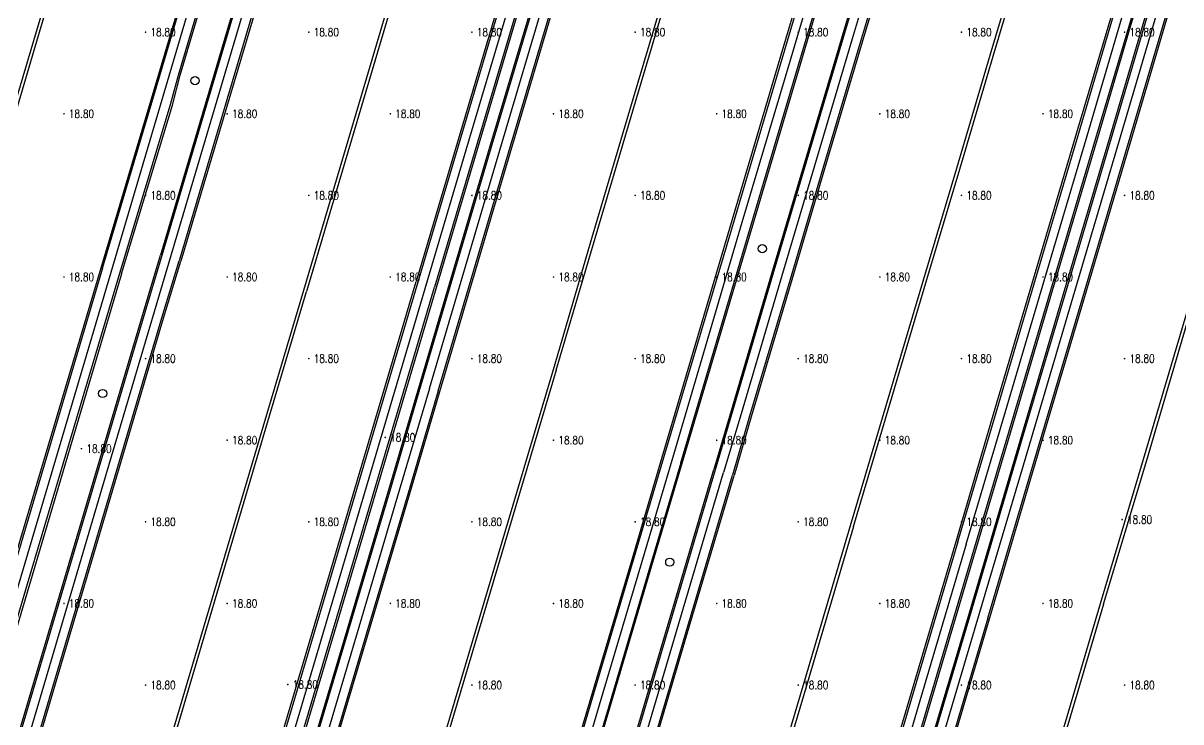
# Model space of a CAD drawing. Extents: x 404846 to 408477, y 3390929 to 3392894.
# Drawn here: x 406546.3 to 406688.3, y 3391679.9 to 3391765.5 of the extents above; entities that cross this region are included whole.
import ezdxf
from ezdxf.enums import TextEntityAlignment as Align

# ---------------------------------------------------------------- set-up
doc = ezdxf.new("R2010")
doc.units = 0
doc.header["$LTSCALE"] = 0.5
doc.layers.get('0').update_dxf_attribs({"linetype": 'CONTINUOUS'})
for name, color, linetype in [('3221', 6, 'CONTINUOUS'), ('GCD', 1, 'CONTINUOUS'), ('GXYZ', 2, 'CONTINUOUS'), ('SXSS', 5, 'CONTINUOUS'), ('ZBTZ', 3, 'CONTINUOUS')]:
    doc.layers.add(name, color=color, linetype=linetype)
doc.styles.add('HZ', font='rs.shx', dxfattribs={"width": 0.8, "bigfont": 'hztxt.shx'})
doc.linetypes.add('1161', pattern='A,0,[149,AAA.SHX,S=0.15,R=0,X=0,Y=0],-1.6', length=1.6)

# ---------------------------------------------------------------- blocks, each defined once
blk = doc.blocks.new('GC200')
at = {"linetype": 'Continuous', "const_width": 0.2, "flags": 128}
blk.add_lwpolyline([(-0.1, 0, 1), (0.1, 0, 1)], format="xyb", close=True, dxfattribs=at)
blk = doc.blocks.new('gc188')
blk.add_circle((0, 0), 1)

msp = doc.modelspace()

# ---------------------------------------------------------------- linework, layer by layer
at = {"layer": '3221', "color": 6}
for points in [[(406645.293, 3391900.624, 18.808), (406637.159, 3391873.145, 18.808), (406626.682, 3391837.784, 19.062), (406615.764, 3391800.951, 19.032), (406606.409, 3391769.444, 18.846), (406600.955, 3391751.015, 18.823), (406593.342, 3391725.339, 18.907), (406565.6, 3391631.59, 19.062), (406555.872, 3391598.808, 18.864), (406526.153, 3391607.627, 18.864), (406535.878, 3391640.397, 19.062), (406556.524, 3391710.171, 18.947)], [(406596.157, 3391720.734, 19.119), (406604.774, 3391749.915, 18.864), (406610.63, 3391769.641, 18.738), (406615.924, 3391787.48, 18.868), (406619.382, 3391799.168, 18.877), (406623.172, 3391811.895, 18.955), (406626.648, 3391823.598, 19.034), (406629.668, 3391833.857, 18.967), (406633.457, 3391846.691, 18.911), (406636.822, 3391858.036, 18.87), (406640.883, 3391871.686, 18.836), (406644.461, 3391883.832, 18.763), (406647.717, 3391894.768, 18.817)], [(406603.578, 3391891.659, 18.743), (406598.454, 3391874.481, 18.914), (406587.656, 3391838.065, 19.277), (406568.79, 3391774.496, 18.828), (406556.777, 3391733.826, 18.89)], [(406625.884, 3391711.944, 19.119), (406634.498, 3391741.114, 18.864), (406640.348, 3391760.82, 18.738), (406645.646, 3391778.673, 18.868), (406649.1, 3391790.347, 18.877), (406652.885, 3391803.058, 18.955), (406656.375, 3391814.807, 19.034), (406659.403, 3391825.091, 18.967), (406663.183, 3391837.895, 18.911), (406666.538, 3391849.208, 18.87), (406670.608, 3391862.886, 18.836), (406674.185, 3391875.03, 18.763), (406677.428, 3391885.923, 18.817)], [(406682.497, 3391880.124, 18.81), (406678.666, 3391867.229, 18.76), (406673.563, 3391850.016, 18.807), (406667.978, 3391831.141, 18.978), (406664.7, 3391819.993, 19.056), (406661.631, 3391809.693, 19.056), (406658.458, 3391798.984, 19.034), (406654.961, 3391787.215, 18.959), (406652.932, 3391780.358, 18.929), (406650.767, 3391772.989, 18.827), (406647.953, 3391763.546, 18.814), (406643.337, 3391747.997, 18.814), (406639.308, 3391734.399, 18.827), (406634.339, 3391717.621, 18.948), (406632.207, 3391710.433, 19.036)], [(406661.93, 3391701.627, 19.036), (406666.418, 3391716.779, 18.94), (406671.243, 3391733.098, 18.838), (406676.776, 3391751.697, 18.842), (406681.033, 3391766.135, 18.847), (406685.139, 3391779.923, 18.904), (406688.761, 3391792.194, 18.96), (406692.099, 3391803.428, 18.96), (406696.221, 3391817.386, 18.96), (406700.387, 3391831.365, 18.918), (406704.112, 3391843.946, 18.937), (406708.169, 3391857.594, 19.023), (406712.969, 3391873.825, 19.096)], [(406663.5, 3391692.901, 18.843), (406669.723, 3391713.954, 18.914), (406675.071, 3391731.955, 18.806), (406680.734, 3391751.135, 18.747), (406685.643, 3391767.772, 18.655), (406690.383, 3391783.769, 18.669), (406697.777, 3391808.704, 18.649), (406701.265, 3391820.491, 18.679), (406710.337, 3391851.076, 18.852), (406714.463, 3391864.901, 19)], [(406556.524, 3391710.171, 18.947), (406576.688, 3391778.255, 18.846)], [(406556.777, 3391733.826, 18.89), (406548.275, 3391705.099, 18.792), (406519.946, 3391609.557, 18.792), (406490.225, 3391618.369, 18.792), (406518.551, 3391713.904, 18.792), (406527.051, 3391742.624, 18.89)], [(406596.157, 3391720.734, 19.119), (406592.455, 3391708.214, 19.092), (406587.288, 3391690.765, 19.104), (406583.741, 3391678.81, 19.145), (406580.385, 3391667.438, 19.283), (406578.467, 3391661.004, 19.277), (406577.677, 3391658.357, 19.274), (406574.16, 3391646.503, 19.269), (406571.693, 3391638.175, 19.252), (406568.835, 3391628.54, 19.174), (406563.24, 3391609.709, 19.003), (406559.681, 3391597.733, 19.014), (406589.396, 3391588.9, 19.014), (406592.956, 3391600.878, 19.003), (406598.554, 3391619.718, 19.174), (406601.415, 3391629.366, 19.252), (406603.881, 3391637.691, 19.269), (406607.389, 3391649.515, 19.274), (406608.174, 3391652.144, 19.277), (406610.105, 3391658.623, 19.283), (406613.467, 3391670.014, 19.145), (406617.01, 3391681.956, 19.104), (406622.181, 3391699.418, 19.092), (406625.884, 3391711.944, 19.119)], [(406661.93, 3391701.627, 19.036), (406656.447, 3391683.122, 18.884), (406651.91, 3391667.744, 18.89), (406648.203, 3391655.293, 18.916), (406645.008, 3391644.501, 18.911), (406641.603, 3391633.073, 18.958), (406638.878, 3391623.823, 18.885), (406634.796, 3391610.139, 18.796), (406629.745, 3391593.077, 18.72), (406625.326, 3391578.179, 18.658), (406595.606, 3391586.995, 18.658), (406600.022, 3391601.885, 18.72), (406605.081, 3391618.97, 18.796), (406609.157, 3391632.634, 18.885), (406611.88, 3391641.879, 18.958), (406615.291, 3391653.327, 18.911), (406618.485, 3391664.116, 18.916), (406622.188, 3391676.553, 18.89), (406626.719, 3391691.912, 18.884), (406632.207, 3391710.433, 19.036)], [(406693.219, 3391684.081, 18.843), (406687.072, 3391663.37, 18.802), (406681.57, 3391644.802, 18.963), (406677.709, 3391631.743, 19.066), (406673.498, 3391617.535, 19.085), (406670.806, 3391608.515, 19.072), (406669.35, 3391603.53, 19.057), (406665.766, 3391591.459, 18.929), (406662.282, 3391579.73, 18.921), (406658.905, 3391568.29, 18.805), (406629.174, 3391577.067, 18.805), (406632.558, 3391588.532, 18.921), (406636.049, 3391600.284, 18.929), (406639.613, 3391612.287, 19.057), (406641.075, 3391617.295, 19.072), (406643.785, 3391626.372, 19.085), (406647.984, 3391640.542, 19.066), (406651.845, 3391653.601, 18.963), (406657.352, 3391672.184, 18.802), (406663.5, 3391692.901, 18.843)]]:
    msp.add_polyline3d(points, dxfattribs=at)
at = {"layer": 'SXSS', "linetype": 'Continuous', "flags": 128}
for points, elevation in [([(406611.347, 3391723.049), (406616.092, 3391739.248), (406621.045, 3391755.938), (406624.495, 3391767.582), (406627.325, 3391777.179), (406630.848, 3391789.098), (406633.047, 3391796.559), (406635.915, 3391806.211), (406638.49, 3391814.976), (406640.874, 3391822.916), (406643.442, 3391831.621), (406645.912, 3391839.965), (406648.748, 3391849.561), (406652.286, 3391861.292), (406655.309, 3391871.67), (406658.307, 3391881.689), (406661.239, 3391891.622)], 18.717), ([(406611.689, 3391722.948), (406616.474, 3391739.135), (406621.426, 3391755.825), (406624.877, 3391767.469), (406627.707, 3391777.066), (406631.23, 3391788.986), (406633.429, 3391796.446), (406636.297, 3391806.099), (406638.872, 3391814.862), (406641.255, 3391822.802), (406643.824, 3391831.509), (406646.294, 3391839.852), (406649.13, 3391849.447), (406652.668, 3391861.179), (406655.691, 3391871.557), (406658.689, 3391881.576), (406661.621, 3391891.509)], 18.717), ([(406647.765, 3391703.911), (406651.691, 3391717.131), (406656.755, 3391734.169), (406660.775, 3391747.722), (406664.869, 3391761.549), (406667.647, 3391770.914), (406672.012, 3391785.714), (406675.871, 3391798.764), (406679.027, 3391809.439), (406683.451, 3391824.415), (406687.6, 3391838.349), (406694.058, 3391859.964), (406698.167, 3391874.016)], 18.775), ([(406648.143, 3391703.799), (406652.068, 3391717.02), (406657.132, 3391734.057), (406661.152, 3391747.61), (406665.246, 3391761.438), (406668.024, 3391770.803), (406672.389, 3391785.603), (406676.248, 3391798.653), (406679.404, 3391809.328), (406683.828, 3391824.303), (406687.977, 3391838.237), (406694.434, 3391859.851), (406698.565, 3391873.893)], 18.774), ([(406678.414, 3391694.377), (406683.664, 3391712.059), (406688.442, 3391728.187), (406693.494, 3391745.17), (406699.315, 3391764.924), (406705.699, 3391786.417), (406711.515, 3391805.966), (406715.751, 3391820.241), (406719.602, 3391833.283), (406723.284, 3391845.722), (406730, 3391868.437)], 18.892), ([(406678.758, 3391694.275), (406684.063, 3391711.941), (406688.84, 3391728.069), (406693.893, 3391745.052), (406699.713, 3391764.806), (406706.097, 3391786.299), (406711.913, 3391805.848), (406716.15, 3391820.123), (406720, 3391833.165), (406723.682, 3391845.604), (406730.398, 3391868.319)], 18.892), ([(406607.698, 3391823.768), (406580.708, 3391732.713)], 18.828), ([(406608.092, 3391823.65), (406581.083, 3391732.601)], 18.828), ([(406537.244, 3391728.36), (406547.317, 3391762.246), (406563.141, 3391815.572), (406563.49, 3391815.468), (406547.666, 3391762.142), (406537.635, 3391728.244)], 19.115), ([(406580.708, 3391732.713), (406575.724, 3391715.988), (406560.786, 3391665.545), (406553.987, 3391642.465), (406554.363, 3391642.355), (406561.162, 3391665.434), (406576.1, 3391715.877), (406581.083, 3391732.601)], 18.761), ([(406611.689, 3391722.948), (406608.555, 3391712.386), (406603.604, 3391695.764), (406598.211, 3391677.638), (406593.019, 3391660.022), (406589.296, 3391647.464), (406585.1, 3391633.245), (406584.758, 3391633.346), (406588.954, 3391647.565), (406592.677, 3391660.123), (406597.869, 3391677.739), (406603.262, 3391695.866), (406608.213, 3391712.488), (406611.347, 3391723.049)], 18.967), ([(406648.143, 3391703.799), (406642.452, 3391684.576), (406634.701, 3391658.458), (406630.454, 3391644.185), (406623.805, 3391621.801), (406623.445, 3391621.905), (406630.076, 3391644.297), (406634.323, 3391658.57), (406642.074, 3391684.688), (406647.765, 3391703.911)], 18.673), ([(406678.758, 3391694.275), (406675.609, 3391683.618), (406671.704, 3391670.447), (406668.286, 3391658.856), (406664.997, 3391647.743), (406662.6, 3391639.694), (406660.014, 3391630.939), (406657.393, 3391622.093), (406654.583, 3391612.625), (406654.238, 3391612.727), (406657.048, 3391622.195), (406659.669, 3391631.041), (406662.255, 3391639.796), (406664.652, 3391647.845), (406667.941, 3391658.958), (406671.36, 3391670.549), (406675.265, 3391683.72), (406678.414, 3391694.377)], 18.969)]:
    msp.add_lwpolyline(points, dxfattribs=dict(at, elevation=elevation))
at = {"layer": 'ZBTZ', "linetype": '1161', "flags": 128}
for points, elevation in [([(406624.683, 3391712.299), (406633.295, 3391741.471), (406639.145, 3391761.178), (406644.443, 3391779.029), (406647.897, 3391790.704), (406651.682, 3391803.416), (406655.171, 3391815.163), (406658.199, 3391825.446), (406661.979, 3391838.251), (406665.335, 3391849.566), (406669.405, 3391863.243), (406672.981, 3391875.386), (406676.225, 3391886.281)], 18.894), ([(406624.865, 3391712.245), (406633.525, 3391741.402), (406639.375, 3391761.109), (406644.673, 3391778.961), (406648.127, 3391790.636), (406651.913, 3391803.347), (406655.402, 3391815.095), (406658.43, 3391825.378), (406662.21, 3391838.183), (406665.565, 3391849.497), (406669.635, 3391863.174), (406673.212, 3391875.318), (406676.455, 3391886.213)], 18.894), ([(406626.955, 3391711.627), (406635.588, 3391740.792), (406641.438, 3391760.497), (406646.736, 3391778.35), (406650.19, 3391790.024), (406653.975, 3391802.734), (406657.465, 3391814.485), (406660.493, 3391824.77), (406664.272, 3391837.572), (406667.628, 3391848.884), (406671.698, 3391862.564), (406675.274, 3391874.707), (406678.517, 3391885.599)], 18.894), ([(406627.129, 3391711.576), (406635.77, 3391740.738), (406641.62, 3391760.443), (406646.918, 3391778.296), (406650.372, 3391789.97), (406654.157, 3391802.68), (406657.647, 3391814.431), (406660.676, 3391824.716), (406664.455, 3391837.518), (406667.81, 3391848.83), (406671.88, 3391862.51), (406675.457, 3391874.653), (406678.699, 3391885.545)], 18.894), ([(406681.281, 3391880.485), (406677.449, 3391867.59), (406672.347, 3391850.377), (406666.76, 3391831.5), (406663.483, 3391820.353), (406660.415, 3391810.054), (406657.241, 3391799.345), (406653.744, 3391787.576), (406651.715, 3391780.717), (406649.55, 3391773.35), (406646.736, 3391763.908), (406642.12, 3391748.358), (406638.091, 3391734.759), (406633.123, 3391717.981), (406631.011, 3391710.788)], 18.91), ([(406681.438, 3391880.439), (406677.607, 3391867.543), (406672.504, 3391850.33), (406666.918, 3391831.453), (406663.641, 3391820.307), (406660.573, 3391810.007), (406657.399, 3391799.298), (406653.902, 3391787.529), (406651.873, 3391780.671), (406649.708, 3391773.303), (406646.894, 3391763.861), (406642.278, 3391748.311), (406638.248, 3391734.712), (406633.28, 3391717.934), (406631.165, 3391710.742)], 18.91), ([(406683.538, 3391879.815), (406679.707, 3391866.92), (406674.604, 3391849.708), (406669.019, 3391830.834), (406665.741, 3391819.685), (406662.672, 3391809.383), (406659.499, 3391798.675), (406656.002, 3391786.906), (406653.974, 3391780.051), (406651.808, 3391772.681), (406648.993, 3391763.237), (406644.378, 3391747.688), (406640.349, 3391734.09), (406635.38, 3391717.312), (406633.294, 3391710.111)], 18.91), ([(406683.75, 3391879.752), (406679.919, 3391866.857), (406674.816, 3391849.645), (406669.231, 3391830.771), (406665.953, 3391819.622), (406662.884, 3391809.32), (406659.711, 3391798.612), (406656.213, 3391786.843), (406654.186, 3391779.989), (406652.02, 3391772.619), (406649.205, 3391763.174), (406644.59, 3391747.625), (406640.56, 3391734.027), (406635.592, 3391717.249), (406633.48, 3391710.056)], 18.91), ([(406660.707, 3391701.989), (406665.159, 3391717.151), (406669.985, 3391733.471), (406675.517, 3391752.07), (406679.774, 3391766.508), (406683.88, 3391780.296), (406687.502, 3391792.566), (406690.84, 3391803.801), (406694.963, 3391817.76), (406699.129, 3391831.739), (406702.853, 3391844.32), (406706.91, 3391857.968), (406711.71, 3391874.197)], 18.943), ([(406660.914, 3391701.928), (406665.392, 3391717.083), (406670.217, 3391733.402), (406675.75, 3391752.001), (406680.007, 3391766.439), (406684.113, 3391780.227), (406687.735, 3391792.498), (406691.072, 3391803.732), (406695.195, 3391817.691), (406699.361, 3391831.67), (406703.086, 3391844.251), (406707.143, 3391857.899), (406711.942, 3391874.128)], 18.943), ([(406663.019, 3391701.304), (406667.488, 3391716.462), (406672.313, 3391732.781), (406677.846, 3391751.38), (406682.103, 3391765.818), (406686.209, 3391779.605), (406689.831, 3391791.877), (406693.169, 3391803.111), (406697.291, 3391817.069), (406701.457, 3391831.047), (406705.182, 3391843.629), (406709.239, 3391857.277), (406714.039, 3391873.508)], 18.943), ([(406663.203, 3391701.25), (406667.68, 3391716.405), (406672.505, 3391732.724), (406678.038, 3391751.323), (406682.295, 3391765.761), (406686.401, 3391779.549), (406690.023, 3391791.82), (406693.36, 3391803.054), (406697.483, 3391817.012), (406701.649, 3391830.99), (406705.374, 3391843.572), (406709.431, 3391857.22), (406714.23, 3391873.452)], 18.943), ([(406662.335, 3391693.247), (406668.537, 3391714.305), (406673.886, 3391732.307), (406679.548, 3391751.485), (406684.457, 3391768.122), (406689.197, 3391784.12), (406696.591, 3391809.055), (406700.079, 3391820.842), (406709.152, 3391851.429), (406713.278, 3391865.255)], 18.781), ([(406662.49, 3391693.201), (406668.721, 3391714.251), (406674.069, 3391732.252), (406679.732, 3391751.43), (406684.641, 3391768.068), (406689.381, 3391784.066), (406696.775, 3391809.001), (406700.263, 3391820.788), (406709.336, 3391851.374), (406713.462, 3391865.2)], 18.781), ([(406664.607, 3391692.573), (406670.815, 3391713.63), (406676.163, 3391731.632), (406681.826, 3391750.812), (406686.735, 3391767.449), (406691.474, 3391783.445), (406698.869, 3391808.381), (406702.357, 3391820.167), (406711.429, 3391850.752), (406715.554, 3391864.575)], 18.781), ([(406664.81, 3391692.513), (406671.012, 3391713.572), (406676.361, 3391731.573), (406682.024, 3391750.754), (406686.932, 3391767.391), (406691.672, 3391783.387), (406699.066, 3391808.322), (406702.554, 3391820.109), (406711.626, 3391850.693), (406715.752, 3391864.516)], 18.781), ([(406555.902, 3391735.515), (406562.071, 3391756.195), (406577.075, 3391806.708), (406586.766, 3391839.416)], 18.909), ([(406556.093, 3391735.458), (406562.248, 3391756.159), (406577.242, 3391806.659), (406586.933, 3391839.367)], 18.909), ([(406558.185, 3391734.838), (406564.418, 3391755.496), (406565.371, 3391759.1), (406579.294, 3391806.084), (406588.985, 3391838.762)], 18.931), ([(406558.407, 3391734.772), (406564.646, 3391755.428), (406565.578, 3391759.11), (406579.522, 3391806.016), (406589.212, 3391838.694)], 18.931), ([(406592.327, 3391835.457), (406572.498, 3391768.506), (406563.188, 3391737.047)], 18.899), ([(406592.508, 3391835.403), (406572.679, 3391768.452), (406563.349, 3391736.999)], 18.899), ([(406594.621, 3391834.781), (406574.78, 3391767.83), (406565.453, 3391736.366)], 18.899), ([(406594.829, 3391834.72), (406575.021, 3391767.758), (406565.668, 3391736.302)], 18.899), ([(406618.095, 3391813.532), (406610.406, 3391787.446), (406594.505, 3391733.822)], 18.844), ([(406618.334, 3391813.462), (406610.615, 3391787.384), (406594.727, 3391733.757)], 18.844), ([(406594.945, 3391721.092), (406603.561, 3391750.274), (406609.417, 3391770.001), (406614.711, 3391787.839), (406618.169, 3391799.528), (406621.987, 3391812.387)], 18.897), ([(406595.108, 3391721.044), (406603.725, 3391750.226), (406609.581, 3391769.952), (406614.875, 3391787.791), (406618.333, 3391799.48), (406622.172, 3391812.332)], 18.897), ([(406620.406, 3391812.852), (406596.771, 3391733.153)], 18.856), ([(406596.995, 3391733.087), (406620.619, 3391812.789)], 18.856), ([(406597.226, 3391720.418), (406605.832, 3391749.602), (406611.688, 3391769.327), (406616.982, 3391787.167), (406620.44, 3391798.854), (406624.267, 3391811.716)], 18.897), ([(406597.427, 3391720.358), (406606.033, 3391749.542), (406611.888, 3391769.267), (406617.183, 3391787.107), (406620.641, 3391798.795), (406624.479, 3391811.653)], 18.897), ([(406558.407, 3391734.772), (406547.116, 3391696.711), (406532.308, 3391646.663), (406521.297, 3391609.448), (406520.612, 3391607.311), (406524.396, 3391606.159), (406525.044, 3391608.31), (406533.924, 3391638.248), (406545.493, 3391677.375), (406561.087, 3391730.059), (406563.188, 3391737.047)], 18.905), ([(406563.349, 3391736.999), (406561.248, 3391730.011), (406545.654, 3391677.328), (406534.085, 3391638.2), (406525.205, 3391608.262), (406527.311, 3391607.637), (406536.192, 3391637.576), (406547.761, 3391676.705), (406563.353, 3391729.383), (406565.453, 3391736.366)], 18.927), ([(406518.791, 3391610.189), (406529.802, 3391647.405), (406544.61, 3391697.454), (406555.902, 3391735.515)], 18.901), ([(406556.093, 3391735.458), (406544.801, 3391697.397), (406529.993, 3391647.348), (406518.982, 3391610.133), (406521.074, 3391609.514), (406532.085, 3391646.729), (406546.893, 3391696.778), (406558.185, 3391734.838)], 18.901), ([(406527.526, 3391607.574), (406536.407, 3391637.512), (406547.976, 3391676.641), (406563.568, 3391729.319), (406565.668, 3391736.302)], 18.927), ([(406554.708, 3391599.495), (406564.8, 3391633.581), (406583.571, 3391696.811), (406594.505, 3391733.822)], 18.907), ([(406594.727, 3391733.757), (406583.793, 3391696.745), (406565.022, 3391633.515), (406554.93, 3391599.43), (406556.973, 3391598.825), (406567.065, 3391632.909), (406585.836, 3391696.14), (406596.771, 3391733.153)], 18.907), ([(406557.197, 3391598.758), (406567.289, 3391632.843), (406586.061, 3391696.073), (406596.995, 3391733.087)], 18.907), ([(406558.469, 3391598.093), (406562.029, 3391610.069), (406567.624, 3391628.899), (406570.481, 3391638.535), (406572.948, 3391646.862), (406576.465, 3391658.717), (406577.256, 3391661.365), (406579.173, 3391667.798), (406582.529, 3391679.169), (406586.076, 3391691.124), (406591.243, 3391708.573), (406594.945, 3391721.092)], 19.167), ([(406597.226, 3391720.418), (406593.524, 3391707.898), (406588.357, 3391690.448), (406584.811, 3391678.494), (406581.454, 3391667.121), (406579.535, 3391660.685), (406578.746, 3391658.039), (406575.229, 3391646.186), (406572.762, 3391637.858), (406569.904, 3391628.222), (406564.309, 3391609.392), (406560.834, 3391597.7), (406558.717, 3391598.329), (406562.192, 3391610.021), (406567.787, 3391628.851), (406570.644, 3391638.486), (406573.111, 3391646.814), (406576.628, 3391658.669), (406577.419, 3391661.316), (406579.336, 3391667.749), (406582.693, 3391679.121), (406586.239, 3391691.076), (406591.406, 3391708.525), (406595.108, 3391721.044)], 19.167), ([(406560.95, 3391597.356), (406564.51, 3391609.332), (406570.105, 3391628.163), (406572.962, 3391637.799), (406575.429, 3391646.127), (406578.946, 3391657.979), (406579.736, 3391660.625), (406581.654, 3391667.062), (406585.011, 3391678.435), (406588.557, 3391690.389), (406593.725, 3391707.839), (406597.427, 3391720.358)], 19.167), ([(406588.194, 3391589.257), (406591.755, 3391601.235), (406597.352, 3391620.075), (406600.213, 3391629.722), (406602.679, 3391638.048), (406606.188, 3391649.873), (406606.973, 3391652.502), (406608.903, 3391658.979), (406612.265, 3391670.37), (406615.808, 3391682.312), (406620.979, 3391699.774), (406624.683, 3391712.299)], 19.167), ([(406626.955, 3391711.627), (406623.252, 3391699.101), (406618.08, 3391681.639), (406614.538, 3391669.697), (406611.175, 3391658.305), (406609.244, 3391651.825), (406608.459, 3391649.197), (406604.952, 3391637.374), (406602.485, 3391629.048), (406599.624, 3391619.401), (406594.026, 3391600.56), (406590.562, 3391588.904), (406588.473, 3391589.525), (406591.937, 3391601.181), (406597.535, 3391620.021), (406600.396, 3391629.668), (406602.862, 3391637.993), (406606.371, 3391649.818), (406607.155, 3391652.448), (406609.086, 3391658.925), (406612.448, 3391670.316), (406615.991, 3391682.258), (406621.162, 3391699.72), (406624.865, 3391712.245)], 19.167), ([(406590.64, 3391588.53), (406594.2, 3391600.509), (406599.798, 3391619.349), (406602.659, 3391628.997), (406605.126, 3391637.322), (406608.633, 3391649.145), (406609.418, 3391651.773), (406611.349, 3391658.254), (406614.712, 3391669.646), (406618.254, 3391681.587), (406623.426, 3391699.05), (406627.129, 3391711.576)], 19.167), ([(406594.439, 3391587.333), (406598.827, 3391602.239), (406603.885, 3391619.326), (406607.961, 3391632.989), (406610.685, 3391642.234), (406614.096, 3391653.682), (406617.29, 3391664.471), (406620.992, 3391676.907), (406625.523, 3391692.265), (406631.011, 3391710.788)], 18.867), ([(406631.165, 3391710.742), (406625.677, 3391692.22), (406621.146, 3391676.861), (406617.443, 3391664.425), (406614.25, 3391653.637), (406610.838, 3391642.188), (406608.115, 3391632.943), (406604.039, 3391619.28), (406598.98, 3391602.194), (406594.696, 3391587.566), (406596.803, 3391586.949), (406601.109, 3391601.563), (406606.168, 3391618.647), (406610.244, 3391632.312), (406612.967, 3391641.557), (406616.378, 3391653.004), (406619.572, 3391663.793), (406623.275, 3391676.23), (406627.807, 3391691.59), (406633.294, 3391710.111)], 18.867), ([(406596.912, 3391586.638), (406601.295, 3391601.508), (406606.354, 3391618.592), (406610.43, 3391632.257), (406613.153, 3391641.502), (406616.564, 3391652.949), (406619.758, 3391663.738), (406623.461, 3391676.175), (406627.993, 3391691.535), (406633.48, 3391710.056)], 18.869), ([(406624.103, 3391578.542), (406628.521, 3391593.439), (406633.573, 3391610.503), (406637.655, 3391624.186), (406640.38, 3391633.436), (406643.785, 3391644.864), (406646.98, 3391655.656), (406650.687, 3391668.106), (406655.224, 3391683.484), (406660.707, 3391701.989)], 18.865), ([(406660.914, 3391701.928), (406655.431, 3391683.423), (406650.894, 3391668.045), (406647.187, 3391655.595), (406643.992, 3391644.803), (406640.587, 3391633.374), (406637.862, 3391624.125), (406633.78, 3391610.441), (406628.728, 3391593.378), (406624.411, 3391578.823), (406626.516, 3391578.198), (406630.834, 3391592.754), (406635.885, 3391609.816), (406639.967, 3391623.501), (406642.692, 3391632.75), (406646.097, 3391644.178), (406649.292, 3391654.97), (406652.999, 3391667.421), (406657.536, 3391682.8), (406663.019, 3391701.304)], 18.865), ([(406626.599, 3391577.802), (406631.018, 3391592.7), (406636.069, 3391609.761), (406640.151, 3391623.446), (406642.876, 3391632.696), (406646.281, 3391644.123), (406649.476, 3391654.915), (406653.183, 3391667.366), (406657.721, 3391682.746), (406663.203, 3391701.25)], 18.865), ([(406628.008, 3391577.411), (406631.392, 3391588.877), (406634.884, 3391600.63), (406638.446, 3391612.631), (406639.909, 3391617.639), (406642.62, 3391626.719), (406646.818, 3391640.887), (406650.679, 3391653.946), (406656.186, 3391672.53), (406662.335, 3391693.247)], 18.954), ([(406664.607, 3391692.573), (406658.459, 3391671.856), (406652.952, 3391653.273), (406649.091, 3391640.214), (406644.891, 3391626.043), (406642.182, 3391616.968), (406640.72, 3391611.961), (406637.156, 3391599.955), (406633.665, 3391588.204), (406630.385, 3391577.091), (406628.267, 3391577.716), (406631.548, 3391588.831), (406635.039, 3391600.584), (406638.602, 3391612.585), (406640.065, 3391617.593), (406642.775, 3391626.673), (406646.974, 3391640.841), (406650.835, 3391653.9), (406656.342, 3391672.484), (406662.49, 3391693.201)], 18.954), ([(406630.484, 3391576.68), (406633.868, 3391588.144), (406637.359, 3391599.895), (406640.923, 3391611.901), (406642.386, 3391616.908), (406645.095, 3391625.983), (406649.294, 3391640.154), (406653.155, 3391653.213), (406658.662, 3391671.796), (406664.81, 3391692.513)], 18.954)]:
    msp.add_lwpolyline(points, dxfattribs=dict(at, elevation=elevation))

# ---------------------------------------------------------------- block references
at = {"layer": 'GCD', "linetype": 'Continuous'}
ref = msp.add_blockref('GC200', (406561.358, 3391764.379, 18.8), dxfattribs=dict(at, xscale=0.5, yscale=0.5, zscale=0.5))
ref.add_attrib('height', '18.80', dxfattribs={"linetype": 'Continuous', "height": 1, "style": 'HZ', "width": 0.8}).set_placement((406561.958, 3391764.379, 18.8), align=Align.MIDDLE_LEFT)
ref = msp.add_blockref('GC200', (406581.358, 3391764.379, 18.8), dxfattribs=dict(at, xscale=0.5, yscale=0.5, zscale=0.5))
ref.add_attrib('height', '18.80', dxfattribs={"linetype": 'Continuous', "height": 1, "style": 'HZ', "width": 0.8}).set_placement((406581.958, 3391764.379, 18.8), align=Align.MIDDLE_LEFT)
ref = msp.add_blockref('GC200', (406601.358, 3391764.379, 18.8), dxfattribs=dict(at, xscale=0.5, yscale=0.5, zscale=0.5))
ref.add_attrib('height', '18.80', dxfattribs={"linetype": 'Continuous', "height": 1, "style": 'HZ', "width": 0.8}).set_placement((406601.958, 3391764.379, 18.8), align=Align.MIDDLE_LEFT)
ref = msp.add_blockref('GC200', (406621.358, 3391764.379, 18.8), dxfattribs=dict(at, xscale=0.5, yscale=0.5, zscale=0.5))
ref.add_attrib('height', '18.80', dxfattribs={"linetype": 'Continuous', "height": 1, "style": 'HZ', "width": 0.8}).set_placement((406621.958, 3391764.379, 18.8), align=Align.MIDDLE_LEFT)
ref = msp.add_blockref('GC200', (406641.358, 3391764.379, 18.8), dxfattribs=dict(at, xscale=0.5, yscale=0.5, zscale=0.5))
ref.add_attrib('height', '18.80', dxfattribs={"linetype": 'Continuous', "height": 1, "style": 'HZ', "width": 0.8}).set_placement((406641.958, 3391764.379, 18.8), align=Align.MIDDLE_LEFT)
ref = msp.add_blockref('GC200', (406661.358, 3391764.379, 18.8), dxfattribs=dict(at, xscale=0.5, yscale=0.5, zscale=0.5))
ref.add_attrib('height', '18.80', dxfattribs={"linetype": 'Continuous', "height": 1, "style": 'HZ', "width": 0.8}).set_placement((406661.958, 3391764.379, 18.8), align=Align.MIDDLE_LEFT)
ref = msp.add_blockref('GC200', (406681.358, 3391764.379, 18.8), dxfattribs=dict(at, xscale=0.5, yscale=0.5, zscale=0.5))
ref.add_attrib('height', '18.80', dxfattribs={"linetype": 'Continuous', "height": 1, "style": 'HZ', "width": 0.8}).set_placement((406681.958, 3391764.379, 18.8), align=Align.MIDDLE_LEFT)
ref = msp.add_blockref('GC200', (406551.358, 3391754.379, 18.8), dxfattribs=dict(at, xscale=0.5, yscale=0.5, zscale=0.5))
ref.add_attrib('height', '18.80', dxfattribs={"linetype": 'Continuous', "height": 1, "style": 'HZ', "width": 0.8}).set_placement((406551.958, 3391754.379, 18.8), align=Align.MIDDLE_LEFT)
ref = msp.add_blockref('GC200', (406571.358, 3391754.379, 18.8), dxfattribs=dict(at, xscale=0.5, yscale=0.5, zscale=0.5))
ref.add_attrib('height', '18.80', dxfattribs={"linetype": 'Continuous', "height": 1, "style": 'HZ', "width": 0.8}).set_placement((406571.958, 3391754.379, 18.8), align=Align.MIDDLE_LEFT)
ref = msp.add_blockref('GC200', (406591.358, 3391754.379, 18.8), dxfattribs=dict(at, xscale=0.5, yscale=0.5, zscale=0.5))
ref.add_attrib('height', '18.80', dxfattribs={"linetype": 'Continuous', "height": 1, "style": 'HZ', "width": 0.8}).set_placement((406591.958, 3391754.379, 18.8), align=Align.MIDDLE_LEFT)
ref = msp.add_blockref('GC200', (406611.358, 3391754.379, 18.8), dxfattribs=dict(at, xscale=0.5, yscale=0.5, zscale=0.5))
ref.add_attrib('height', '18.80', dxfattribs={"linetype": 'Continuous', "height": 1, "style": 'HZ', "width": 0.8}).set_placement((406611.958, 3391754.379, 18.8), align=Align.MIDDLE_LEFT)
ref = msp.add_blockref('GC200', (406631.358, 3391754.379, 18.8), dxfattribs=dict(at, xscale=0.5, yscale=0.5, zscale=0.5))
ref.add_attrib('height', '18.80', dxfattribs={"linetype": 'Continuous', "height": 1, "style": 'HZ', "width": 0.8}).set_placement((406631.958, 3391754.379, 18.8), align=Align.MIDDLE_LEFT)
ref = msp.add_blockref('GC200', (406651.358, 3391754.379, 18.8), dxfattribs=dict(at, xscale=0.5, yscale=0.5, zscale=0.5))
ref.add_attrib('height', '18.80', dxfattribs={"linetype": 'Continuous', "height": 1, "style": 'HZ', "width": 0.8}).set_placement((406651.958, 3391754.379, 18.8), align=Align.MIDDLE_LEFT)
ref = msp.add_blockref('GC200', (406671.358, 3391754.379, 18.8), dxfattribs=dict(at, xscale=0.5, yscale=0.5, zscale=0.5))
ref.add_attrib('height', '18.80', dxfattribs={"linetype": 'Continuous', "height": 1, "style": 'HZ', "width": 0.8}).set_placement((406671.958, 3391754.379, 18.8), align=Align.MIDDLE_LEFT)
ref = msp.add_blockref('GC200', (406561.358, 3391744.379, 18.8), dxfattribs=dict(at, xscale=0.5, yscale=0.5, zscale=0.5))
ref.add_attrib('height', '18.80', dxfattribs={"linetype": 'Continuous', "height": 1, "style": 'HZ', "width": 0.8}).set_placement((406561.958, 3391744.379, 18.8), align=Align.MIDDLE_LEFT)
ref = msp.add_blockref('GC200', (406581.358, 3391744.379, 18.8), dxfattribs=dict(at, xscale=0.5, yscale=0.5, zscale=0.5))
ref.add_attrib('height', '18.80', dxfattribs={"linetype": 'Continuous', "height": 1, "style": 'HZ', "width": 0.8}).set_placement((406581.958, 3391744.379, 18.8), align=Align.MIDDLE_LEFT)
ref = msp.add_blockref('GC200', (406601.358, 3391744.379, 18.8), dxfattribs=dict(at, xscale=0.5, yscale=0.5, zscale=0.5))
ref.add_attrib('height', '18.80', dxfattribs={"linetype": 'Continuous', "height": 1, "style": 'HZ', "width": 0.8}).set_placement((406601.958, 3391744.379, 18.8), align=Align.MIDDLE_LEFT)
ref = msp.add_blockref('GC200', (406621.358, 3391744.379, 18.8), dxfattribs=dict(at, xscale=0.5, yscale=0.5, zscale=0.5))
ref.add_attrib('height', '18.80', dxfattribs={"linetype": 'Continuous', "height": 1, "style": 'HZ', "width": 0.8}).set_placement((406621.958, 3391744.379, 18.8), align=Align.MIDDLE_LEFT)
ref = msp.add_blockref('GC200', (406641.358, 3391744.379, 18.8), dxfattribs=dict(at, xscale=0.5, yscale=0.5, zscale=0.5))
ref.add_attrib('height', '18.80', dxfattribs={"linetype": 'Continuous', "height": 1, "style": 'HZ', "width": 0.8}).set_placement((406641.958, 3391744.379, 18.8), align=Align.MIDDLE_LEFT)
ref = msp.add_blockref('GC200', (406661.358, 3391744.379, 18.8), dxfattribs=dict(at, xscale=0.5, yscale=0.5, zscale=0.5))
ref.add_attrib('height', '18.80', dxfattribs={"linetype": 'Continuous', "height": 1, "style": 'HZ', "width": 0.8}).set_placement((406661.958, 3391744.379, 18.8), align=Align.MIDDLE_LEFT)
ref = msp.add_blockref('GC200', (406681.358, 3391744.379, 18.8), dxfattribs=dict(at, xscale=0.5, yscale=0.5, zscale=0.5))
ref.add_attrib('height', '18.80', dxfattribs={"linetype": 'Continuous', "height": 1, "style": 'HZ', "width": 0.8}).set_placement((406681.958, 3391744.379, 18.8), align=Align.MIDDLE_LEFT)
ref = msp.add_blockref('GC200', (406551.358, 3391734.379, 18.8), dxfattribs=dict(at, xscale=0.5, yscale=0.5, zscale=0.5))
ref.add_attrib('height', '18.80', dxfattribs={"linetype": 'Continuous', "height": 1, "style": 'HZ', "width": 0.8}).set_placement((406551.958, 3391734.379, 18.8), align=Align.MIDDLE_LEFT)
ref = msp.add_blockref('GC200', (406571.358, 3391734.379, 18.8), dxfattribs=dict(at, xscale=0.5, yscale=0.5, zscale=0.5))
ref.add_attrib('height', '18.80', dxfattribs={"linetype": 'Continuous', "height": 1, "style": 'HZ', "width": 0.8}).set_placement((406571.958, 3391734.379, 18.8), align=Align.MIDDLE_LEFT)
ref = msp.add_blockref('GC200', (406591.358, 3391734.379, 18.8), dxfattribs=dict(at, xscale=0.5, yscale=0.5, zscale=0.5))
ref.add_attrib('height', '18.80', dxfattribs={"linetype": 'Continuous', "height": 1, "style": 'HZ', "width": 0.8}).set_placement((406591.958, 3391734.379, 18.8), align=Align.MIDDLE_LEFT)
ref = msp.add_blockref('GC200', (406611.358, 3391734.379, 18.8), dxfattribs=dict(at, xscale=0.5, yscale=0.5, zscale=0.5))
ref.add_attrib('height', '18.80', dxfattribs={"linetype": 'Continuous', "height": 1, "style": 'HZ', "width": 0.8}).set_placement((406611.958, 3391734.379, 18.8), align=Align.MIDDLE_LEFT)
ref = msp.add_blockref('GC200', (406631.358, 3391734.379, 18.8), dxfattribs=dict(at, xscale=0.5, yscale=0.5, zscale=0.5))
ref.add_attrib('height', '18.80', dxfattribs={"linetype": 'Continuous', "height": 1, "style": 'HZ', "width": 0.8}).set_placement((406631.958, 3391734.379, 18.8), align=Align.MIDDLE_LEFT)
ref = msp.add_blockref('GC200', (406651.358, 3391734.379, 18.8), dxfattribs=dict(at, xscale=0.5, yscale=0.5, zscale=0.5))
ref.add_attrib('height', '18.80', dxfattribs={"linetype": 'Continuous', "height": 1, "style": 'HZ', "width": 0.8}).set_placement((406651.958, 3391734.379, 18.8), align=Align.MIDDLE_LEFT)
ref = msp.add_blockref('GC200', (406671.358, 3391734.379, 18.8), dxfattribs=dict(at, xscale=0.5, yscale=0.5, zscale=0.5))
ref.add_attrib('height', '18.80', dxfattribs={"linetype": 'Continuous', "height": 1, "style": 'HZ', "width": 0.8}).set_placement((406671.958, 3391734.379, 18.8), align=Align.MIDDLE_LEFT)
ref = msp.add_blockref('GC200', (406561.358, 3391724.379, 18.8), dxfattribs=dict(at, xscale=0.5, yscale=0.5, zscale=0.5))
ref.add_attrib('height', '18.80', dxfattribs={"linetype": 'Continuous', "height": 1, "style": 'HZ', "width": 0.8}).set_placement((406561.958, 3391724.379, 18.8), align=Align.MIDDLE_LEFT)
ref = msp.add_blockref('GC200', (406581.358, 3391724.379, 18.8), dxfattribs=dict(at, xscale=0.5, yscale=0.5, zscale=0.5))
ref.add_attrib('height', '18.80', dxfattribs={"linetype": 'Continuous', "height": 1, "style": 'HZ', "width": 0.8}).set_placement((406581.958, 3391724.379, 18.8), align=Align.MIDDLE_LEFT)
ref = msp.add_blockref('GC200', (406601.358, 3391724.379, 18.8), dxfattribs=dict(at, xscale=0.5, yscale=0.5, zscale=0.5))
ref.add_attrib('height', '18.80', dxfattribs={"linetype": 'Continuous', "height": 1, "style": 'HZ', "width": 0.8}).set_placement((406601.958, 3391724.379, 18.8), align=Align.MIDDLE_LEFT)
ref = msp.add_blockref('GC200', (406621.358, 3391724.379, 18.8), dxfattribs=dict(at, xscale=0.5, yscale=0.5, zscale=0.5))
ref.add_attrib('height', '18.80', dxfattribs={"linetype": 'Continuous', "height": 1, "style": 'HZ', "width": 0.8}).set_placement((406621.958, 3391724.379, 18.8), align=Align.MIDDLE_LEFT)
ref = msp.add_blockref('GC200', (406641.358, 3391724.379, 18.8), dxfattribs=dict(at, xscale=0.5, yscale=0.5, zscale=0.5))
ref.add_attrib('height', '18.80', dxfattribs={"linetype": 'Continuous', "height": 1, "style": 'HZ', "width": 0.8}).set_placement((406641.958, 3391724.379, 18.8), align=Align.MIDDLE_LEFT)
ref = msp.add_blockref('GC200', (406661.358, 3391724.379, 18.8), dxfattribs=dict(at, xscale=0.5, yscale=0.5, zscale=0.5))
ref.add_attrib('height', '18.80', dxfattribs={"linetype": 'Continuous', "height": 1, "style": 'HZ', "width": 0.8}).set_placement((406661.958, 3391724.379, 18.8), align=Align.MIDDLE_LEFT)
ref = msp.add_blockref('GC200', (406681.358, 3391724.379, 18.8), dxfattribs=dict(at, xscale=0.5, yscale=0.5, zscale=0.5))
ref.add_attrib('height', '18.80', dxfattribs={"linetype": 'Continuous', "height": 1, "style": 'HZ', "width": 0.8}).set_placement((406681.958, 3391724.379, 18.8), align=Align.MIDDLE_LEFT)
ref = msp.add_blockref('GC200', (406571.358, 3391714.379, 18.8), dxfattribs=dict(at, xscale=0.5, yscale=0.5, zscale=0.5))
ref.add_attrib('height', '18.80', dxfattribs={"linetype": 'Continuous', "height": 1, "style": 'HZ', "width": 0.8}).set_placement((406571.958, 3391714.379, 18.8), align=Align.MIDDLE_LEFT)
ref = msp.add_blockref('GC200', (406590.734, 3391714.725, 18.8), dxfattribs=dict(at, xscale=0.5, yscale=0.5, zscale=0.5))
ref.add_attrib('height', '18.80', dxfattribs={"linetype": 'Continuous', "height": 1, "style": 'HZ', "width": 0.8}).set_placement((406591.334, 3391714.725, 18.8), align=Align.MIDDLE_LEFT)
ref = msp.add_blockref('GC200', (406611.358, 3391714.379, 18.8), dxfattribs=dict(at, xscale=0.5, yscale=0.5, zscale=0.5))
ref.add_attrib('height', '18.80', dxfattribs={"linetype": 'Continuous', "height": 1, "style": 'HZ', "width": 0.8}).set_placement((406611.958, 3391714.379, 18.8), align=Align.MIDDLE_LEFT)
ref = msp.add_blockref('GC200', (406631.358, 3391714.379, 18.8), dxfattribs=dict(at, xscale=0.5, yscale=0.5, zscale=0.5))
ref.add_attrib('height', '18.80', dxfattribs={"linetype": 'Continuous', "height": 1, "style": 'HZ', "width": 0.8}).set_placement((406631.958, 3391714.379, 18.8), align=Align.MIDDLE_LEFT)
ref = msp.add_blockref('GC200', (406651.358, 3391714.379, 18.8), dxfattribs=dict(at, xscale=0.5, yscale=0.5, zscale=0.5))
ref.add_attrib('height', '18.80', dxfattribs={"linetype": 'Continuous', "height": 1, "style": 'HZ', "width": 0.8}).set_placement((406651.958, 3391714.379, 18.8), align=Align.MIDDLE_LEFT)
ref = msp.add_blockref('GC200', (406671.358, 3391714.379, 18.8), dxfattribs=dict(at, xscale=0.5, yscale=0.5, zscale=0.5))
ref.add_attrib('height', '18.80', dxfattribs={"linetype": 'Continuous', "height": 1, "style": 'HZ', "width": 0.8}).set_placement((406671.958, 3391714.379, 18.8), align=Align.MIDDLE_LEFT)
ref = msp.add_blockref('GC200', (406553.496, 3391713.346, 18.8), dxfattribs=dict(at, xscale=0.5, yscale=0.5, zscale=0.5))
ref.add_attrib('height', '18.80', dxfattribs={"linetype": 'Continuous', "height": 1, "style": 'HZ', "width": 0.8}).set_placement((406554.096, 3391713.346, 18.8), align=Align.MIDDLE_LEFT)
ref = msp.add_blockref('GC200', (406561.358, 3391704.379, 18.8), dxfattribs=dict(at, xscale=0.5, yscale=0.5, zscale=0.5))
ref.add_attrib('height', '18.80', dxfattribs={"linetype": 'Continuous', "height": 1, "style": 'HZ', "width": 0.8}).set_placement((406561.958, 3391704.379, 18.8), align=Align.MIDDLE_LEFT)
ref = msp.add_blockref('GC200', (406581.358, 3391704.379, 18.8), dxfattribs=dict(at, xscale=0.5, yscale=0.5, zscale=0.5))
ref.add_attrib('height', '18.80', dxfattribs={"linetype": 'Continuous', "height": 1, "style": 'HZ', "width": 0.8}).set_placement((406581.958, 3391704.379, 18.8), align=Align.MIDDLE_LEFT)
ref = msp.add_blockref('GC200', (406601.358, 3391704.379, 18.8), dxfattribs=dict(at, xscale=0.5, yscale=0.5, zscale=0.5))
ref.add_attrib('height', '18.80', dxfattribs={"linetype": 'Continuous', "height": 1, "style": 'HZ', "width": 0.8}).set_placement((406601.958, 3391704.379, 18.8), align=Align.MIDDLE_LEFT)
ref = msp.add_blockref('GC200', (406621.358, 3391704.379, 18.8), dxfattribs=dict(at, xscale=0.5, yscale=0.5, zscale=0.5))
ref.add_attrib('height', '18.80', dxfattribs={"linetype": 'Continuous', "height": 1, "style": 'HZ', "width": 0.8}).set_placement((406621.958, 3391704.379, 18.8), align=Align.MIDDLE_LEFT)
ref = msp.add_blockref('GC200', (406641.358, 3391704.379, 18.8), dxfattribs=dict(at, xscale=0.5, yscale=0.5, zscale=0.5))
ref.add_attrib('height', '18.80', dxfattribs={"linetype": 'Continuous', "height": 1, "style": 'HZ', "width": 0.8}).set_placement((406641.958, 3391704.379, 18.8), align=Align.MIDDLE_LEFT)
ref = msp.add_blockref('GC200', (406661.358, 3391704.379, 18.8), dxfattribs=dict(at, xscale=0.5, yscale=0.5, zscale=0.5))
ref.add_attrib('height', '18.80', dxfattribs={"linetype": 'Continuous', "height": 1, "style": 'HZ', "width": 0.8}).set_placement((406661.958, 3391704.379, 18.8), align=Align.MIDDLE_LEFT)
ref = msp.add_blockref('GC200', (406681.046, 3391704.653, 18.8), dxfattribs=dict(at, xscale=0.5, yscale=0.5, zscale=0.5))
ref.add_attrib('height', '18.80', dxfattribs={"linetype": 'Continuous', "height": 1, "style": 'HZ', "width": 0.8}).set_placement((406681.646, 3391704.653, 18.8), align=Align.MIDDLE_LEFT)
ref = msp.add_blockref('GC200', (406551.358, 3391694.379, 18.8), dxfattribs=dict(at, xscale=0.5, yscale=0.5, zscale=0.5))
ref.add_attrib('height', '18.80', dxfattribs={"linetype": 'Continuous', "height": 1, "style": 'HZ', "width": 0.8}).set_placement((406551.958, 3391694.379, 18.8), align=Align.MIDDLE_LEFT)
ref = msp.add_blockref('GC200', (406571.358, 3391694.379, 18.8), dxfattribs=dict(at, xscale=0.5, yscale=0.5, zscale=0.5))
ref.add_attrib('height', '18.80', dxfattribs={"linetype": 'Continuous', "height": 1, "style": 'HZ', "width": 0.8}).set_placement((406571.958, 3391694.379, 18.8), align=Align.MIDDLE_LEFT)
ref = msp.add_blockref('GC200', (406591.358, 3391694.379, 18.8), dxfattribs=dict(at, xscale=0.5, yscale=0.5, zscale=0.5))
ref.add_attrib('height', '18.80', dxfattribs={"linetype": 'Continuous', "height": 1, "style": 'HZ', "width": 0.8}).set_placement((406591.958, 3391694.379, 18.8), align=Align.MIDDLE_LEFT)
ref = msp.add_blockref('GC200', (406611.358, 3391694.379, 18.8), dxfattribs=dict(at, xscale=0.5, yscale=0.5, zscale=0.5))
ref.add_attrib('height', '18.80', dxfattribs={"linetype": 'Continuous', "height": 1, "style": 'HZ', "width": 0.8}).set_placement((406611.958, 3391694.379, 18.8), align=Align.MIDDLE_LEFT)
ref = msp.add_blockref('GC200', (406631.358, 3391694.379, 18.8), dxfattribs=dict(at, xscale=0.5, yscale=0.5, zscale=0.5))
ref.add_attrib('height', '18.80', dxfattribs={"linetype": 'Continuous', "height": 1, "style": 'HZ', "width": 0.8}).set_placement((406631.958, 3391694.379, 18.8), align=Align.MIDDLE_LEFT)
ref = msp.add_blockref('GC200', (406651.358, 3391694.379, 18.8), dxfattribs=dict(at, xscale=0.5, yscale=0.5, zscale=0.5))
ref.add_attrib('height', '18.80', dxfattribs={"linetype": 'Continuous', "height": 1, "style": 'HZ', "width": 0.8}).set_placement((406651.958, 3391694.379, 18.8), align=Align.MIDDLE_LEFT)
ref = msp.add_blockref('GC200', (406671.358, 3391694.379, 18.8), dxfattribs=dict(at, xscale=0.5, yscale=0.5, zscale=0.5))
ref.add_attrib('height', '18.80', dxfattribs={"linetype": 'Continuous', "height": 1, "style": 'HZ', "width": 0.8}).set_placement((406671.958, 3391694.379, 18.8), align=Align.MIDDLE_LEFT)
ref = msp.add_blockref('GC200', (406561.358, 3391684.379, 18.8), dxfattribs=dict(at, xscale=0.5, yscale=0.5, zscale=0.5))
ref.add_attrib('height', '18.80', dxfattribs={"linetype": 'Continuous', "height": 1, "style": 'HZ', "width": 0.8}).set_placement((406561.958, 3391684.379, 18.8), align=Align.MIDDLE_LEFT)
ref = msp.add_blockref('GC200', (406578.789, 3391684.445, 18.8), dxfattribs=dict(at, xscale=0.5, yscale=0.5, zscale=0.5))
ref.add_attrib('height', '18.80', dxfattribs={"linetype": 'Continuous', "height": 1, "style": 'HZ', "width": 0.8}).set_placement((406579.389, 3391684.445, 18.8), align=Align.MIDDLE_LEFT)
ref = msp.add_blockref('GC200', (406601.358, 3391684.379, 18.8), dxfattribs=dict(at, xscale=0.5, yscale=0.5, zscale=0.5))
ref.add_attrib('height', '18.80', dxfattribs={"linetype": 'Continuous', "height": 1, "style": 'HZ', "width": 0.8}).set_placement((406601.958, 3391684.379, 18.8), align=Align.MIDDLE_LEFT)
ref = msp.add_blockref('GC200', (406621.358, 3391684.379, 18.8), dxfattribs=dict(at, xscale=0.5, yscale=0.5, zscale=0.5))
ref.add_attrib('height', '18.80', dxfattribs={"linetype": 'Continuous', "height": 1, "style": 'HZ', "width": 0.8}).set_placement((406621.958, 3391684.379, 18.8), align=Align.MIDDLE_LEFT)
ref = msp.add_blockref('GC200', (406641.358, 3391684.379, 18.8), dxfattribs=dict(at, xscale=0.5, yscale=0.5, zscale=0.5))
ref.add_attrib('height', '18.80', dxfattribs={"linetype": 'Continuous', "height": 1, "style": 'HZ', "width": 0.8}).set_placement((406641.958, 3391684.379, 18.8), align=Align.MIDDLE_LEFT)
ref = msp.add_blockref('GC200', (406661.358, 3391684.379, 18.8), dxfattribs=dict(at, xscale=0.5, yscale=0.5, zscale=0.5))
ref.add_attrib('height', '18.80', dxfattribs={"linetype": 'Continuous', "height": 1, "style": 'HZ', "width": 0.8}).set_placement((406661.958, 3391684.379, 18.8), align=Align.MIDDLE_LEFT)
ref = msp.add_blockref('GC200', (406681.358, 3391684.379, 18.8), dxfattribs=dict(at, xscale=0.5, yscale=0.5, zscale=0.5))
ref.add_attrib('height', '18.80', dxfattribs={"linetype": 'Continuous', "height": 1, "style": 'HZ', "width": 0.8}).set_placement((406681.958, 3391684.379, 18.8), align=Align.MIDDLE_LEFT)
at = {"layer": 'GXYZ', "linetype": 'Continuous', "xscale": 0.5, "yscale": 0.5}
for p in [(406567.421, 3391758.443, 18.991), (406636.951, 3391737.843, 18.947), (406556.102, 3391720.109, 18.764), (406625.604, 3391699.433, 19.057)]:
    msp.add_blockref('gc188', p, dxfattribs=at)

doc.saveas('drawing.dxf')
